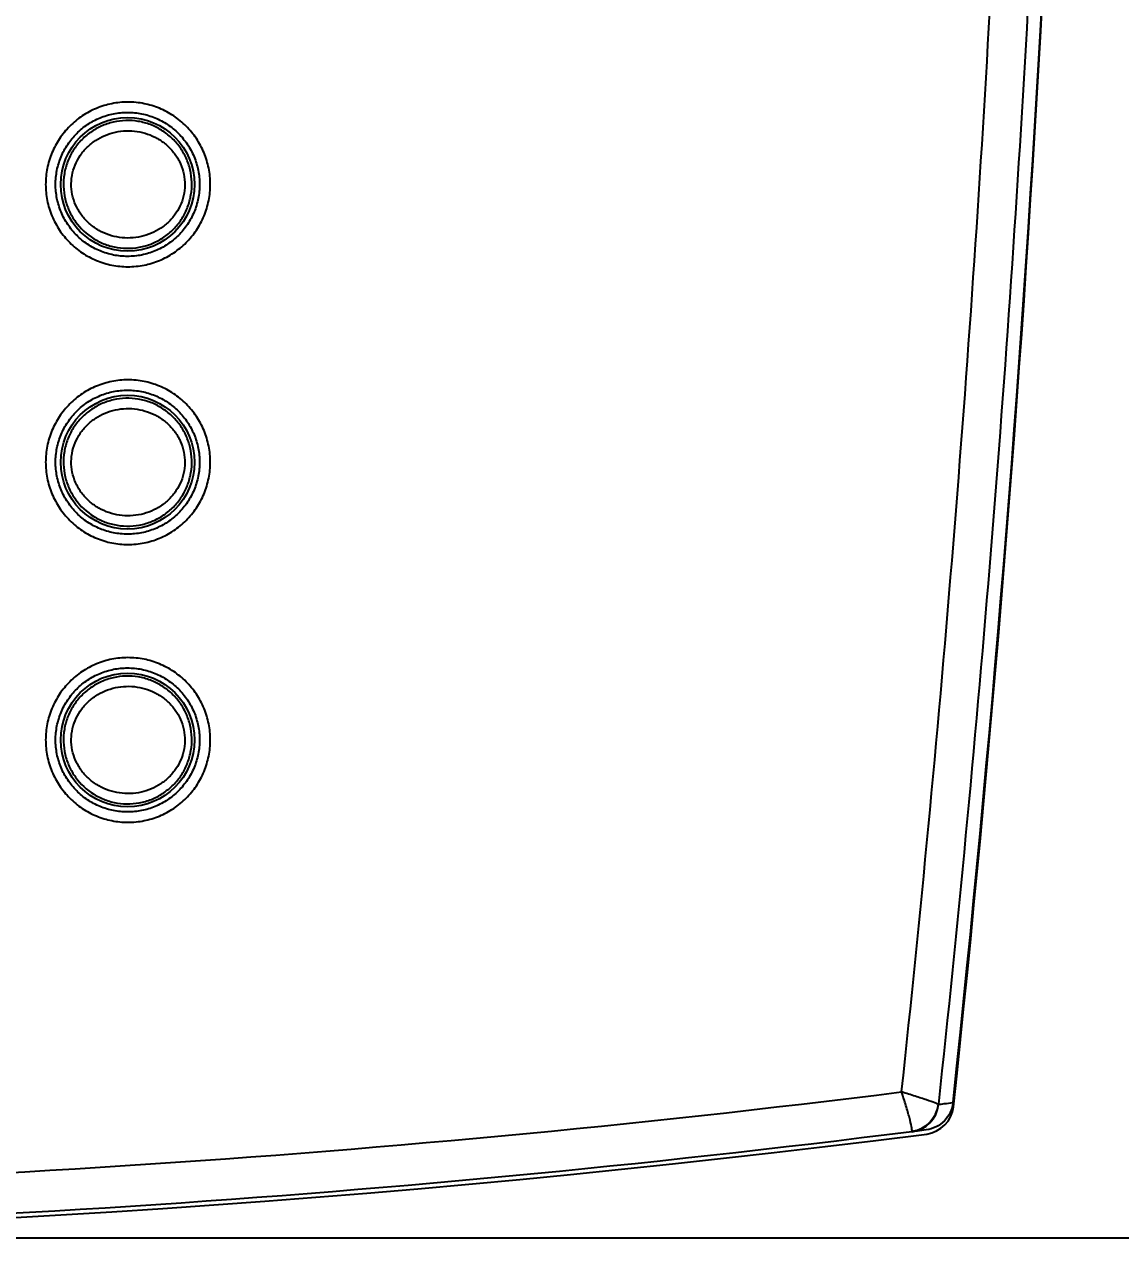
# Model space of a CAD drawing. Header units: millimetres. Extents: x 28 to 2364, y 8 to 1657.
# Drawn here: x 574.5 to 627.8, y 1157.4 to 1216.4 of the extents above; entities that cross this region are included whole.
import ezdxf

# ---------------------------------------------------------------- set-up
doc = ezdxf.new("R2010")
doc.units = ezdxf.units.MM
doc.layers.get('Defpoints').update_dxf_attribs({"linetype": 'CONTINUOUS'})
doc.layers.add('1LINE', color=7, linetype='CONTINUOUS')
doc.styles.add('Annotative', font='malgun.ttf')
doc.dimstyles.new('WOO', dxfattribs={"dimtxt": 20, "dimasz": 2, "dimexe": 1.25, "dimexo": 0.3, "dimgap": 1, "dimtad": 1, "dimdec": 1, "dimzin": 1, "dimdsep": 46, "dimtxsty": 'Annotative', "dimcen": 0, "dimclrd": 1, "dimclre": 1, "dimclrt": 2, "dimadec": 0, "dimazin": 0, "dimtfac": 1, "dimtdec": 1, "dimtofl": 0, "dimtmove": 0, "dimatfit": 3, "dimfxl": 0, "dimarcsym": 0})

# ---------------------------------------------------------------- blocks, each defined once
blk = doc.blocks.new('*D23')
at = {"layer": '1LINE', "color": 1, "lineweight": -2}
for p, q in [((539.371, 1277.259), (718.406, 1277.259)), ((717.156, 1275.259), (717.156, 1159.399)), ((539.354, 1157.399), (718.406, 1157.399))]:
    blk.add_line(p, q, dxfattribs=at)
at = {"layer": '1LINE', "color": 1}
for points in [[(716.822, 1275.259), (717.489, 1275.259), (717.156, 1277.259)], [(716.822, 1159.399), (717.489, 1159.399), (717.156, 1157.399)]]:
    blk.add_solid(points, dxfattribs=at)
at = {"layer": 'Defpoints', "color": 0}
for p in [(539.071, 1277.259), (539.054, 1157.399), (717.156, 1157.399)]:
    blk.add_point(p, dxfattribs=at)
at = {"layer": '1LINE', "color": 2, "insert": (705.768, 1217.329), "char_height": 20, "attachment_point": 5, "rotation": 90, "style": 'Annotative'}
blk.add_mtext('120', dxfattribs=at)

msp = doc.modelspace()

# ---------------------------------------------------------------- linework, layer by layer
at = {"layer": '1LINE'}
for centre in [(579.555, 1208.592), (579.555, 1195.092), (579.555, 1181.592)]:
    msp.add_circle(centre, 3.25, dxfattribs=at)
for centre, radius, start, end in [((-410.946, 1273.671), 1036.489, 353.913312, 359.71203), ((618.208, 1163.928), 1.5, 277.2702, 353.91331), ((539.054, 1784.389), 626.989, 262.7298, 277.2702)]:
    msp.add_arc(centre, radius, start, end, dxfattribs=at)
for centre, major_axis, ratio, start_param, end_param in [((-414.904, 1273.875), (-1040.448, 0), 0.996195, 3.035358, 3.136749), ((617.488, 1164.04), (-0.188, 1.488), 0.996028, 3.141593, 4.480829), ((617.481, 1164.045), (1.343, 0.667), 0.987162, 4.392641, 5.709669)]:
    msp.add_ellipse(centre, major_axis=major_axis, ratio=ratio, start_param=start_param, end_param=end_param, dxfattribs=at)
for points, knots in [([(624.869, 1268.643), (624.78, 1251.144), (624.243, 1233.66), (622.274, 1198.718), (620.843, 1181.283), (618.967, 1163.886)], [0, 0, 0, 0, 0.5, 0.5, 1, 1, 1, 1]), ([(617.179, 1164.486), (619.031, 1181.689), (620.446, 1198.928), (622.4, 1233.478), (622.938, 1250.767), (623.036, 1268.069)], [0, 0, 0, 0, 0.5, 0.5, 1, 1, 1, 1]), ([(575.572, 1208.592), (575.572, 1208.856), (575.598, 1209.116), (575.7, 1209.628), (575.777, 1209.882), (575.978, 1210.367), (576.101, 1210.597), (576.392, 1211.031), (576.561, 1211.237), (576.93, 1211.606), (577.132, 1211.772), (577.569, 1212.064), (577.802, 1212.188), (578.284, 1212.387), (578.536, 1212.464), (579.052, 1212.567), (579.311, 1212.592), (579.833, 1212.592), (580.098, 1212.566), (580.611, 1212.464), (580.86, 1212.389), (581.345, 1212.189), (581.579, 1212.064), (582.013, 1211.774), (582.215, 1211.609), (582.589, 1211.236), (582.755, 1211.034), (583.045, 1210.601), (583.17, 1210.367), (583.371, 1209.882), (583.447, 1209.633), (583.55, 1209.12), (583.576, 1208.855), (583.576, 1208.329), (583.55, 1208.064), (583.447, 1207.551), (583.371, 1207.302), (583.17, 1206.817), (583.045, 1206.583), (582.755, 1206.15), (582.589, 1205.948), (582.215, 1205.575), (582.013, 1205.41), (581.579, 1205.12), (581.345, 1204.995), (580.86, 1204.795), (580.611, 1204.72), (580.098, 1204.618), (579.833, 1204.592), (579.311, 1204.592), (579.052, 1204.618), (578.536, 1204.72), (578.284, 1204.797), (577.802, 1204.996), (577.569, 1205.12), (577.132, 1205.412), (576.93, 1205.578), (576.561, 1205.947), (576.392, 1206.153), (576.101, 1206.588), (575.978, 1206.817), (575.777, 1207.302), (575.7, 1207.556), (575.598, 1208.068), (575.572, 1208.328), (575.572, 1208.592)], [0, 0, 0, 0, 0.03125, 0.03125, 0.0625, 0.0625, 0.09375, 0.09375, 0.125, 0.125, 0.15625, 0.15625, 0.1875, 0.1875, 0.21875, 0.21875, 0.25, 0.25, 0.28125, 0.28125, 0.3125, 0.3125, 0.34375, 0.34375, 0.375, 0.375, 0.40625, 0.40625, 0.4375, 0.4375, 0.46875, 0.46875, 0.5, 0.5, 0.53125, 0.53125, 0.5625, 0.5625, 0.59375, 0.59375, 0.625, 0.625, 0.65625, 0.65625, 0.6875, 0.6875, 0.71875, 0.71875, 0.75, 0.75, 0.78125, 0.78125, 0.8125, 0.8125, 0.84375, 0.84375, 0.875, 0.875, 0.90625, 0.90625, 0.9375, 0.9375, 0.96875, 0.96875, 1, 1, 1, 1]), ([(576.055, 1208.592), (576.055, 1208.361), (576.077, 1208.133), (576.166, 1207.686), (576.234, 1207.463), (576.409, 1207.039), (576.517, 1206.838), (576.771, 1206.458), (576.919, 1206.278), (577.242, 1205.955), (577.418, 1205.81), (577.801, 1205.554), (578.005, 1205.446), (578.426, 1205.271), (578.646, 1205.204), (579.098, 1205.114), (579.325, 1205.092), (579.781, 1205.092), (580.013, 1205.115), (580.461, 1205.204), (580.68, 1205.27), (581.103, 1205.445), (581.308, 1205.554), (581.687, 1205.808), (581.864, 1205.952), (582.191, 1206.279), (582.336, 1206.456), (582.59, 1206.835), (582.7, 1207.039), (582.876, 1207.463), (582.942, 1207.682), (583.031, 1208.13), (583.055, 1208.362), (583.055, 1208.822), (583.031, 1209.054), (582.942, 1209.502), (582.876, 1209.721), (582.7, 1210.145), (582.59, 1210.349), (582.336, 1210.728), (582.191, 1210.906), (581.864, 1211.232), (581.687, 1211.376), (581.308, 1211.63), (581.103, 1211.739), (580.68, 1211.914), (580.461, 1211.98), (580.013, 1212.069), (579.781, 1212.092), (579.325, 1212.092), (579.098, 1212.07), (578.646, 1211.98), (578.426, 1211.913), (578.005, 1211.738), (577.801, 1211.63), (577.418, 1211.374), (577.242, 1211.229), (576.919, 1210.906), (576.771, 1210.726), (576.517, 1210.346), (576.409, 1210.145), (576.234, 1209.721), (576.166, 1209.498), (576.077, 1209.051), (576.055, 1208.823), (576.055, 1208.592)], [0, 0, 0, 0, 0.03125, 0.03125, 0.0625, 0.0625, 0.09375, 0.09375, 0.125, 0.125, 0.15625, 0.15625, 0.1875, 0.1875, 0.21875, 0.21875, 0.25, 0.25, 0.28125, 0.28125, 0.3125, 0.3125, 0.34375, 0.34375, 0.375, 0.375, 0.40625, 0.40625, 0.4375, 0.4375, 0.46875, 0.46875, 0.5, 0.5, 0.53125, 0.53125, 0.5625, 0.5625, 0.59375, 0.59375, 0.625, 0.625, 0.65625, 0.65625, 0.6875, 0.6875, 0.71875, 0.71875, 0.75, 0.75, 0.78125, 0.78125, 0.8125, 0.8125, 0.84375, 0.84375, 0.875, 0.875, 0.90625, 0.90625, 0.9375, 0.9375, 0.96875, 0.96875, 1, 1, 1, 1]), ([(576.482, 1209.103), (576.516, 1209.307), (576.57, 1209.503), (576.714, 1209.883), (576.806, 1210.067), (577.023, 1210.413), (577.148, 1210.573), (577.427, 1210.868), (577.583, 1211.004), (577.915, 1211.239), (578.091, 1211.34), (578.465, 1211.508), (578.661, 1211.573), (579.057, 1211.664), (579.262, 1211.691), (579.673, 1211.703), (579.875, 1211.688), (580.276, 1211.621), (580.476, 1211.567), (580.856, 1211.424), (581.037, 1211.334), (581.381, 1211.12), (581.544, 1210.995), (581.839, 1210.72), (581.973, 1210.569), (582.212, 1210.237), (582.313, 1210.062), (582.482, 1209.693), (582.549, 1209.497), (582.642, 1209.1), (582.669, 1208.898), (582.682, 1208.488), (582.668, 1208.282), (582.601, 1207.88), (582.548, 1207.682), (582.402, 1207.3), (582.311, 1207.119), (582.096, 1206.776), (581.97, 1206.613), (581.693, 1206.319), (581.542, 1206.186), (581.211, 1205.951), (581.033, 1205.848), (580.665, 1205.681), (580.472, 1205.615), (580.072, 1205.522), (579.871, 1205.495), (579.464, 1205.481), (579.256, 1205.494), (578.853, 1205.56), (578.656, 1205.612), (578.273, 1205.755), (578.087, 1205.846), (577.569, 1206.166), (577.264, 1206.45), (576.908, 1206.943), (576.804, 1207.121), (576.634, 1207.493), (576.568, 1207.685), (576.475, 1208.083), (576.447, 1208.289), (576.434, 1208.696), (576.448, 1208.899), (576.482, 1209.103)], [0, 0, 0, 0, 0.03125, 0.03125, 0.0625, 0.0625, 0.09375, 0.09375, 0.125, 0.125, 0.15625, 0.15625, 0.1875, 0.1875, 0.21875, 0.21875, 0.25, 0.25, 0.28125, 0.28125, 0.3125, 0.3125, 0.34375, 0.34375, 0.375, 0.375, 0.40625, 0.40625, 0.4375, 0.4375, 0.46875, 0.46875, 0.5, 0.5, 0.53125, 0.53125, 0.5625, 0.5625, 0.59375, 0.59375, 0.625, 0.625, 0.65625, 0.65625, 0.6875, 0.6875, 0.71875, 0.71875, 0.75, 0.75, 0.78125, 0.78125, 0.8125, 0.8125, 0.875, 0.875, 0.90625, 0.90625, 0.9375, 0.9375, 0.96875, 0.96875, 1, 1, 1, 1]), ([(576.856, 1209.021), (576.825, 1208.845), (576.813, 1208.67), (576.827, 1208.318), (576.853, 1208.14), (576.942, 1207.799), (577.004, 1207.635), (577.162, 1207.32), (577.258, 1207.17), (577.474, 1206.896), (577.597, 1206.769), (577.866, 1206.541), (578.01, 1206.441), (578.315, 1206.269), (578.478, 1206.196), (578.812, 1206.082), (578.983, 1206.042), (579.333, 1205.991), (579.512, 1205.981), (579.863, 1205.995), (580.038, 1206.017), (580.383, 1206.094), (580.551, 1206.147), (580.871, 1206.284), (581.027, 1206.368), (581.317, 1206.562), (581.451, 1206.671), (581.698, 1206.915), (581.811, 1207.051), (582.005, 1207.34), (582.087, 1207.494), (582.22, 1207.82), (582.27, 1207.991), (582.331, 1208.336), (582.343, 1208.515), (582.329, 1208.869), (582.303, 1209.042), (582.214, 1209.383), (582.151, 1209.55), (581.995, 1209.862), (581.9, 1210.01), (581.683, 1210.285), (581.563, 1210.41), (581.299, 1210.636), (581.155, 1210.737), (580.852, 1210.91), (580.694, 1210.981), (580.363, 1211.096), (580.189, 1211.139), (579.843, 1211.191), (579.667, 1211.202), (579.313, 1211.192), (579.136, 1211.17), (578.792, 1211.096), (578.622, 1211.043), (578.296, 1210.906), (578.141, 1210.823), (577.848, 1210.63), (577.71, 1210.518), (577.46, 1210.272), (577.348, 1210.138), (577.151, 1209.846), (577.068, 1209.689), (576.936, 1209.365), (576.887, 1209.197), (576.856, 1209.021)], [0, 0, 0, 0, 0.03125, 0.03125, 0.0625, 0.0625, 0.09375, 0.09375, 0.125, 0.125, 0.15625, 0.15625, 0.1875, 0.1875, 0.21875, 0.21875, 0.25, 0.25, 0.28125, 0.28125, 0.3125, 0.3125, 0.34375, 0.34375, 0.375, 0.375, 0.40625, 0.40625, 0.4375, 0.4375, 0.46875, 0.46875, 0.5, 0.5, 0.53125, 0.53125, 0.5625, 0.5625, 0.59375, 0.59375, 0.625, 0.625, 0.65625, 0.65625, 0.6875, 0.6875, 0.71875, 0.71875, 0.75, 0.75, 0.78125, 0.78125, 0.8125, 0.8125, 0.84375, 0.84375, 0.875, 0.875, 0.90625, 0.90625, 0.9375, 0.9375, 0.96875, 0.96875, 1, 1, 1, 1]), ([(575.572, 1195.092), (575.572, 1195.356), (575.598, 1195.616), (575.7, 1196.128), (575.777, 1196.382), (575.978, 1196.867), (576.101, 1197.097), (576.392, 1197.531), (576.561, 1197.737), (576.93, 1198.106), (577.132, 1198.272), (577.569, 1198.564), (577.802, 1198.688), (578.284, 1198.887), (578.536, 1198.964), (579.052, 1199.067), (579.311, 1199.092), (579.833, 1199.092), (580.098, 1199.066), (580.611, 1198.964), (580.86, 1198.889), (581.345, 1198.689), (581.579, 1198.564), (582.013, 1198.274), (582.215, 1198.109), (582.589, 1197.736), (582.755, 1197.534), (583.045, 1197.101), (583.17, 1196.867), (583.371, 1196.382), (583.447, 1196.133), (583.55, 1195.62), (583.576, 1195.355), (583.576, 1194.829), (583.55, 1194.564), (583.447, 1194.051), (583.371, 1193.802), (583.17, 1193.317), (583.045, 1193.083), (582.755, 1192.65), (582.589, 1192.448), (582.215, 1192.075), (582.013, 1191.91), (581.579, 1191.62), (581.345, 1191.495), (580.86, 1191.295), (580.611, 1191.22), (580.098, 1191.118), (579.833, 1191.092), (579.311, 1191.092), (579.052, 1191.118), (578.536, 1191.22), (578.284, 1191.297), (577.802, 1191.496), (577.569, 1191.62), (577.132, 1191.912), (576.93, 1192.078), (576.561, 1192.447), (576.392, 1192.653), (576.101, 1193.088), (575.978, 1193.317), (575.777, 1193.802), (575.7, 1194.056), (575.598, 1194.568), (575.572, 1194.828), (575.572, 1195.092)], [0, 0, 0, 0, 0.03125, 0.03125, 0.0625, 0.0625, 0.09375, 0.09375, 0.125, 0.125, 0.15625, 0.15625, 0.1875, 0.1875, 0.21875, 0.21875, 0.25, 0.25, 0.28125, 0.28125, 0.3125, 0.3125, 0.34375, 0.34375, 0.375, 0.375, 0.40625, 0.40625, 0.4375, 0.4375, 0.46875, 0.46875, 0.5, 0.5, 0.53125, 0.53125, 0.5625, 0.5625, 0.59375, 0.59375, 0.625, 0.625, 0.65625, 0.65625, 0.6875, 0.6875, 0.71875, 0.71875, 0.75, 0.75, 0.78125, 0.78125, 0.8125, 0.8125, 0.84375, 0.84375, 0.875, 0.875, 0.90625, 0.90625, 0.9375, 0.9375, 0.96875, 0.96875, 1, 1, 1, 1]), ([(576.055, 1195.092), (576.055, 1194.861), (576.077, 1194.633), (576.166, 1194.186), (576.234, 1193.963), (576.409, 1193.539), (576.517, 1193.338), (576.771, 1192.958), (576.919, 1192.778), (577.242, 1192.455), (577.418, 1192.31), (577.801, 1192.054), (578.005, 1191.946), (578.426, 1191.771), (578.646, 1191.704), (579.098, 1191.614), (579.325, 1191.592), (579.781, 1191.592), (580.013, 1191.615), (580.461, 1191.704), (580.68, 1191.77), (581.103, 1191.945), (581.308, 1192.054), (581.687, 1192.308), (581.864, 1192.452), (582.191, 1192.779), (582.336, 1192.956), (582.59, 1193.335), (582.7, 1193.539), (582.876, 1193.963), (582.942, 1194.182), (583.031, 1194.63), (583.055, 1194.862), (583.055, 1195.322), (583.031, 1195.554), (582.942, 1196.002), (582.876, 1196.221), (582.7, 1196.645), (582.59, 1196.849), (582.336, 1197.228), (582.191, 1197.406), (581.864, 1197.732), (581.687, 1197.876), (581.308, 1198.13), (581.103, 1198.239), (580.68, 1198.414), (580.461, 1198.48), (580.013, 1198.569), (579.781, 1198.592), (579.325, 1198.592), (579.098, 1198.57), (578.646, 1198.48), (578.426, 1198.413), (578.005, 1198.238), (577.801, 1198.13), (577.418, 1197.874), (577.242, 1197.729), (576.919, 1197.406), (576.771, 1197.226), (576.517, 1196.846), (576.409, 1196.645), (576.234, 1196.221), (576.166, 1195.998), (576.077, 1195.551), (576.055, 1195.323), (576.055, 1195.092)], [0, 0, 0, 0, 0.03125, 0.03125, 0.0625, 0.0625, 0.09375, 0.09375, 0.125, 0.125, 0.15625, 0.15625, 0.1875, 0.1875, 0.21875, 0.21875, 0.25, 0.25, 0.28125, 0.28125, 0.3125, 0.3125, 0.34375, 0.34375, 0.375, 0.375, 0.40625, 0.40625, 0.4375, 0.4375, 0.46875, 0.46875, 0.5, 0.5, 0.53125, 0.53125, 0.5625, 0.5625, 0.59375, 0.59375, 0.625, 0.625, 0.65625, 0.65625, 0.6875, 0.6875, 0.71875, 0.71875, 0.75, 0.75, 0.78125, 0.78125, 0.8125, 0.8125, 0.84375, 0.84375, 0.875, 0.875, 0.90625, 0.90625, 0.9375, 0.9375, 0.96875, 0.96875, 1, 1, 1, 1]), ([(576.482, 1195.603), (576.516, 1195.807), (576.57, 1196.003), (576.714, 1196.383), (576.806, 1196.567), (577.023, 1196.913), (577.148, 1197.073), (577.427, 1197.368), (577.583, 1197.504), (577.915, 1197.739), (578.091, 1197.84), (578.465, 1198.008), (578.661, 1198.073), (579.057, 1198.164), (579.262, 1198.191), (579.673, 1198.203), (579.875, 1198.188), (580.276, 1198.121), (580.476, 1198.067), (580.856, 1197.924), (581.037, 1197.834), (581.381, 1197.62), (581.544, 1197.495), (581.839, 1197.22), (581.973, 1197.069), (582.212, 1196.737), (582.313, 1196.562), (582.482, 1196.193), (582.549, 1195.997), (582.642, 1195.6), (582.669, 1195.398), (582.682, 1194.988), (582.668, 1194.782), (582.601, 1194.38), (582.548, 1194.182), (582.402, 1193.8), (582.311, 1193.619), (582.096, 1193.276), (581.97, 1193.113), (581.693, 1192.819), (581.542, 1192.686), (581.211, 1192.451), (581.033, 1192.348), (580.665, 1192.181), (580.472, 1192.115), (580.072, 1192.022), (579.871, 1191.995), (579.464, 1191.981), (579.256, 1191.994), (578.853, 1192.06), (578.656, 1192.112), (578.273, 1192.255), (578.087, 1192.346), (577.569, 1192.666), (577.264, 1192.95), (576.908, 1193.443), (576.804, 1193.621), (576.634, 1193.993), (576.568, 1194.185), (576.475, 1194.583), (576.447, 1194.789), (576.434, 1195.196), (576.448, 1195.399), (576.482, 1195.603)], [0, 0, 0, 0, 0.03125, 0.03125, 0.0625, 0.0625, 0.09375, 0.09375, 0.125, 0.125, 0.15625, 0.15625, 0.1875, 0.1875, 0.21875, 0.21875, 0.25, 0.25, 0.28125, 0.28125, 0.3125, 0.3125, 0.34375, 0.34375, 0.375, 0.375, 0.40625, 0.40625, 0.4375, 0.4375, 0.46875, 0.46875, 0.5, 0.5, 0.53125, 0.53125, 0.5625, 0.5625, 0.59375, 0.59375, 0.625, 0.625, 0.65625, 0.65625, 0.6875, 0.6875, 0.71875, 0.71875, 0.75, 0.75, 0.78125, 0.78125, 0.8125, 0.8125, 0.875, 0.875, 0.90625, 0.90625, 0.9375, 0.9375, 0.96875, 0.96875, 1, 1, 1, 1]), ([(576.856, 1195.521), (576.825, 1195.345), (576.813, 1195.17), (576.827, 1194.818), (576.853, 1194.64), (576.942, 1194.299), (577.004, 1194.135), (577.162, 1193.82), (577.258, 1193.67), (577.474, 1193.396), (577.597, 1193.269), (577.866, 1193.041), (578.01, 1192.941), (578.315, 1192.769), (578.478, 1192.696), (578.812, 1192.582), (578.983, 1192.542), (579.333, 1192.491), (579.512, 1192.481), (579.863, 1192.495), (580.038, 1192.517), (580.383, 1192.594), (580.551, 1192.647), (580.871, 1192.784), (581.027, 1192.868), (581.317, 1193.062), (581.451, 1193.171), (581.698, 1193.415), (581.811, 1193.551), (582.005, 1193.84), (582.087, 1193.994), (582.22, 1194.32), (582.27, 1194.491), (582.331, 1194.836), (582.343, 1195.015), (582.329, 1195.369), (582.303, 1195.542), (582.214, 1195.883), (582.151, 1196.05), (581.995, 1196.362), (581.9, 1196.51), (581.683, 1196.785), (581.563, 1196.91), (581.299, 1197.136), (581.155, 1197.237), (580.852, 1197.41), (580.694, 1197.481), (580.363, 1197.596), (580.189, 1197.639), (579.843, 1197.691), (579.667, 1197.702), (579.313, 1197.692), (579.136, 1197.67), (578.792, 1197.596), (578.622, 1197.543), (578.296, 1197.406), (578.141, 1197.323), (577.848, 1197.13), (577.71, 1197.018), (577.46, 1196.772), (577.348, 1196.638), (577.151, 1196.346), (577.068, 1196.189), (576.936, 1195.865), (576.887, 1195.697), (576.856, 1195.521)], [0, 0, 0, 0, 0.03125, 0.03125, 0.0625, 0.0625, 0.09375, 0.09375, 0.125, 0.125, 0.15625, 0.15625, 0.1875, 0.1875, 0.21875, 0.21875, 0.25, 0.25, 0.28125, 0.28125, 0.3125, 0.3125, 0.34375, 0.34375, 0.375, 0.375, 0.40625, 0.40625, 0.4375, 0.4375, 0.46875, 0.46875, 0.5, 0.5, 0.53125, 0.53125, 0.5625, 0.5625, 0.59375, 0.59375, 0.625, 0.625, 0.65625, 0.65625, 0.6875, 0.6875, 0.71875, 0.71875, 0.75, 0.75, 0.78125, 0.78125, 0.8125, 0.8125, 0.84375, 0.84375, 0.875, 0.875, 0.90625, 0.90625, 0.9375, 0.9375, 0.96875, 0.96875, 1, 1, 1, 1]), ([(575.572, 1181.592), (575.572, 1181.856), (575.598, 1182.116), (575.7, 1182.628), (575.777, 1182.882), (575.978, 1183.367), (576.101, 1183.597), (576.392, 1184.031), (576.561, 1184.237), (576.93, 1184.606), (577.132, 1184.772), (577.569, 1185.064), (577.802, 1185.188), (578.284, 1185.387), (578.536, 1185.464), (579.052, 1185.567), (579.311, 1185.592), (579.833, 1185.592), (580.098, 1185.566), (580.611, 1185.464), (580.86, 1185.389), (581.345, 1185.189), (581.579, 1185.064), (582.013, 1184.774), (582.215, 1184.609), (582.589, 1184.236), (582.755, 1184.034), (583.045, 1183.601), (583.17, 1183.367), (583.371, 1182.882), (583.447, 1182.633), (583.55, 1182.12), (583.576, 1181.855), (583.576, 1181.329), (583.55, 1181.064), (583.447, 1180.551), (583.371, 1180.302), (583.17, 1179.817), (583.045, 1179.583), (582.755, 1179.15), (582.589, 1178.948), (582.215, 1178.575), (582.013, 1178.41), (581.579, 1178.12), (581.345, 1177.995), (580.86, 1177.795), (580.611, 1177.72), (580.098, 1177.618), (579.833, 1177.592), (579.311, 1177.592), (579.052, 1177.618), (578.536, 1177.72), (578.284, 1177.797), (577.802, 1177.996), (577.569, 1178.12), (577.132, 1178.412), (576.93, 1178.578), (576.561, 1178.947), (576.392, 1179.153), (576.101, 1179.588), (575.978, 1179.817), (575.777, 1180.302), (575.7, 1180.556), (575.598, 1181.068), (575.572, 1181.328), (575.572, 1181.592)], [0, 0, 0, 0, 0.03125, 0.03125, 0.0625, 0.0625, 0.09375, 0.09375, 0.125, 0.125, 0.15625, 0.15625, 0.1875, 0.1875, 0.21875, 0.21875, 0.25, 0.25, 0.28125, 0.28125, 0.3125, 0.3125, 0.34375, 0.34375, 0.375, 0.375, 0.40625, 0.40625, 0.4375, 0.4375, 0.46875, 0.46875, 0.5, 0.5, 0.53125, 0.53125, 0.5625, 0.5625, 0.59375, 0.59375, 0.625, 0.625, 0.65625, 0.65625, 0.6875, 0.6875, 0.71875, 0.71875, 0.75, 0.75, 0.78125, 0.78125, 0.8125, 0.8125, 0.84375, 0.84375, 0.875, 0.875, 0.90625, 0.90625, 0.9375, 0.9375, 0.96875, 0.96875, 1, 1, 1, 1]), ([(576.055, 1181.592), (576.055, 1181.361), (576.077, 1181.133), (576.166, 1180.686), (576.234, 1180.463), (576.409, 1180.039), (576.517, 1179.838), (576.771, 1179.458), (576.919, 1179.278), (577.242, 1178.955), (577.418, 1178.81), (577.801, 1178.554), (578.005, 1178.446), (578.426, 1178.271), (578.646, 1178.204), (579.098, 1178.114), (579.325, 1178.092), (579.781, 1178.092), (580.013, 1178.115), (580.461, 1178.204), (580.68, 1178.27), (581.103, 1178.445), (581.308, 1178.554), (581.687, 1178.808), (581.864, 1178.952), (582.191, 1179.279), (582.336, 1179.456), (582.59, 1179.835), (582.7, 1180.039), (582.876, 1180.463), (582.942, 1180.682), (583.031, 1181.13), (583.055, 1181.362), (583.055, 1181.822), (583.031, 1182.054), (582.942, 1182.502), (582.876, 1182.721), (582.7, 1183.145), (582.59, 1183.349), (582.336, 1183.728), (582.191, 1183.906), (581.864, 1184.232), (581.687, 1184.376), (581.308, 1184.63), (581.103, 1184.739), (580.68, 1184.914), (580.461, 1184.98), (580.013, 1185.069), (579.781, 1185.092), (579.325, 1185.092), (579.098, 1185.07), (578.646, 1184.98), (578.426, 1184.913), (578.005, 1184.738), (577.801, 1184.63), (577.418, 1184.374), (577.242, 1184.229), (576.919, 1183.906), (576.771, 1183.726), (576.517, 1183.346), (576.409, 1183.145), (576.234, 1182.721), (576.166, 1182.498), (576.077, 1182.051), (576.055, 1181.823), (576.055, 1181.592)], [0, 0, 0, 0, 0.03125, 0.03125, 0.0625, 0.0625, 0.09375, 0.09375, 0.125, 0.125, 0.15625, 0.15625, 0.1875, 0.1875, 0.21875, 0.21875, 0.25, 0.25, 0.28125, 0.28125, 0.3125, 0.3125, 0.34375, 0.34375, 0.375, 0.375, 0.40625, 0.40625, 0.4375, 0.4375, 0.46875, 0.46875, 0.5, 0.5, 0.53125, 0.53125, 0.5625, 0.5625, 0.59375, 0.59375, 0.625, 0.625, 0.65625, 0.65625, 0.6875, 0.6875, 0.71875, 0.71875, 0.75, 0.75, 0.78125, 0.78125, 0.8125, 0.8125, 0.84375, 0.84375, 0.875, 0.875, 0.90625, 0.90625, 0.9375, 0.9375, 0.96875, 0.96875, 1, 1, 1, 1]), ([(576.482, 1182.103), (576.516, 1182.307), (576.57, 1182.503), (576.714, 1182.883), (576.806, 1183.067), (577.023, 1183.413), (577.148, 1183.573), (577.427, 1183.868), (577.583, 1184.004), (577.915, 1184.239), (578.091, 1184.34), (578.465, 1184.508), (578.661, 1184.573), (579.057, 1184.664), (579.262, 1184.691), (579.673, 1184.703), (579.875, 1184.688), (580.276, 1184.621), (580.476, 1184.567), (580.856, 1184.424), (581.037, 1184.334), (581.381, 1184.12), (581.544, 1183.995), (581.839, 1183.72), (581.973, 1183.569), (582.212, 1183.237), (582.313, 1183.062), (582.482, 1182.693), (582.549, 1182.497), (582.642, 1182.1), (582.669, 1181.898), (582.682, 1181.488), (582.668, 1181.282), (582.601, 1180.88), (582.548, 1180.682), (582.402, 1180.3), (582.311, 1180.119), (582.096, 1179.776), (581.97, 1179.613), (581.693, 1179.319), (581.542, 1179.186), (581.211, 1178.951), (581.033, 1178.848), (580.665, 1178.681), (580.472, 1178.615), (580.072, 1178.522), (579.871, 1178.495), (579.464, 1178.481), (579.256, 1178.494), (578.853, 1178.56), (578.656, 1178.612), (578.273, 1178.755), (578.087, 1178.846), (577.569, 1179.166), (577.264, 1179.45), (576.908, 1179.943), (576.804, 1180.121), (576.634, 1180.493), (576.568, 1180.685), (576.475, 1181.083), (576.447, 1181.289), (576.434, 1181.696), (576.448, 1181.899), (576.482, 1182.103)], [0, 0, 0, 0, 0.03125, 0.03125, 0.0625, 0.0625, 0.09375, 0.09375, 0.125, 0.125, 0.15625, 0.15625, 0.1875, 0.1875, 0.21875, 0.21875, 0.25, 0.25, 0.28125, 0.28125, 0.3125, 0.3125, 0.34375, 0.34375, 0.375, 0.375, 0.40625, 0.40625, 0.4375, 0.4375, 0.46875, 0.46875, 0.5, 0.5, 0.53125, 0.53125, 0.5625, 0.5625, 0.59375, 0.59375, 0.625, 0.625, 0.65625, 0.65625, 0.6875, 0.6875, 0.71875, 0.71875, 0.75, 0.75, 0.78125, 0.78125, 0.8125, 0.8125, 0.875, 0.875, 0.90625, 0.90625, 0.9375, 0.9375, 0.96875, 0.96875, 1, 1, 1, 1]), ([(576.856, 1182.021), (576.825, 1181.845), (576.813, 1181.67), (576.827, 1181.318), (576.853, 1181.14), (576.942, 1180.799), (577.004, 1180.635), (577.162, 1180.32), (577.258, 1180.17), (577.474, 1179.896), (577.597, 1179.769), (577.866, 1179.541), (578.01, 1179.441), (578.315, 1179.269), (578.478, 1179.196), (578.812, 1179.082), (578.983, 1179.042), (579.333, 1178.991), (579.512, 1178.981), (579.863, 1178.995), (580.038, 1179.017), (580.383, 1179.094), (580.551, 1179.147), (580.871, 1179.284), (581.027, 1179.368), (581.317, 1179.562), (581.451, 1179.671), (581.698, 1179.915), (581.811, 1180.051), (582.005, 1180.34), (582.087, 1180.494), (582.22, 1180.82), (582.27, 1180.991), (582.331, 1181.336), (582.343, 1181.515), (582.329, 1181.869), (582.303, 1182.042), (582.214, 1182.383), (582.151, 1182.55), (581.995, 1182.862), (581.9, 1183.01), (581.683, 1183.285), (581.563, 1183.41), (581.299, 1183.636), (581.155, 1183.737), (580.852, 1183.91), (580.694, 1183.981), (580.363, 1184.096), (580.189, 1184.139), (579.843, 1184.191), (579.667, 1184.202), (579.313, 1184.192), (579.136, 1184.17), (578.792, 1184.096), (578.622, 1184.043), (578.296, 1183.906), (578.141, 1183.823), (577.848, 1183.63), (577.71, 1183.518), (577.46, 1183.272), (577.348, 1183.138), (577.151, 1182.846), (577.068, 1182.689), (576.936, 1182.365), (576.887, 1182.197), (576.856, 1182.021)], [0, 0, 0, 0, 0.03125, 0.03125, 0.0625, 0.0625, 0.09375, 0.09375, 0.125, 0.125, 0.15625, 0.15625, 0.1875, 0.1875, 0.21875, 0.21875, 0.25, 0.25, 0.28125, 0.28125, 0.3125, 0.3125, 0.34375, 0.34375, 0.375, 0.375, 0.40625, 0.40625, 0.4375, 0.4375, 0.46875, 0.46875, 0.5, 0.5, 0.53125, 0.53125, 0.5625, 0.5625, 0.59375, 0.59375, 0.625, 0.625, 0.65625, 0.65625, 0.6875, 0.6875, 0.71875, 0.71875, 0.75, 0.75, 0.78125, 0.78125, 0.8125, 0.8125, 0.84375, 0.84375, 0.875, 0.875, 0.90625, 0.90625, 0.9375, 0.9375, 0.96875, 0.96875, 1, 1, 1, 1]), ([(539.055, 1159.603), (552.145, 1159.603), (565.2, 1160.012), (591.241, 1161.641), (604.227, 1162.86), (617.179, 1164.486)], [0, 0, 0, 0, 0.5, 0.5, 1, 1, 1, 1]), ([(617.684, 1162.576), (617.687, 1162.595), (617.686, 1162.623), (617.678, 1162.7), (617.67, 1162.748), (617.637, 1162.918), (617.602, 1163.067), (617.533, 1163.326), (617.508, 1163.418), (617.452, 1163.614), (617.421, 1163.717), (617.357, 1163.928), (617.324, 1164.037), (617.253, 1164.259), (617.216, 1164.374), (617.179, 1164.486)], [0, 0, 0, 0, 0.125, 0.125, 0.25, 0.25, 0.5, 0.5, 0.625, 0.625, 0.75, 0.75, 0.875, 0.875, 1, 1, 1, 1]), ([(618.967, 1163.886), (618.957, 1163.892), (618.937, 1163.901), (618.878, 1163.925), (618.838, 1163.94), (618.691, 1163.993), (618.555, 1164.04), (618.312, 1164.121), (618.225, 1164.15), (618.038, 1164.212), (617.937, 1164.244), (617.732, 1164.311), (617.626, 1164.345), (617.406, 1164.414), (617.292, 1164.451), (617.179, 1164.486)], [0, 0, 0, 0, 0.125, 0.125, 0.25, 0.25, 0.5, 0.5, 0.625, 0.625, 0.75, 0.75, 0.875, 0.875, 1, 1, 1, 1]), ([(619.678, 1163.97), (619.66, 1163.802), (619.615, 1163.641), (619.47, 1163.336), (619.375, 1163.199), (619.019, 1162.837), (618.707, 1162.683), (618.371, 1162.64)], [0, 0, 0, 0, 0.25, 0.25, 0.5, 0.5, 1, 1, 1, 1]), ([(618.973, 1163.881), (619.064, 1163.892), (619.154, 1163.904), (619.389, 1163.933), (619.534, 1163.952), (619.678, 1163.97)], [0, 0, 0, 0, 0.385026, 0.385026, 1, 1, 1, 1]), ([(617.676, 1162.552), (604.643, 1160.904), (591.574, 1159.668), (565.367, 1158.018), (552.229, 1157.603), (539.055, 1157.603)], [0, 0, 0, 0, 0.5, 0.5, 1, 1, 1, 1]), ([(618.371, 1162.64), (618.23, 1162.622), (618.089, 1162.604), (617.857, 1162.575), (617.766, 1162.563), (617.676, 1162.552)], [0, 0, 0, 0, 0.608573, 0.608573, 1, 1, 1, 1])]:
    msp.add_open_spline(points, degree=3, knots=knots, dxfattribs=at)
for points in [[(618.967, 1163.886), (618.969, 1163.882), (618.971, 1163.88), (618.973, 1163.881)], [(617.676, 1162.552), (617.679, 1162.552), (617.682, 1162.56), (617.684, 1162.576)]]:
    msp.add_open_spline(points, degree=3, dxfattribs=at)

# ---------------------------------------------------------------- dimensions: what is measured, and where the dimension line sits
dim = msp.add_linear_dim(base=(717.156, 1157.399), p1=(539.071, 1277.259), p2=(539.054, 1157.399), angle=90, text='120', dimstyle='WOO', override={"dimdec": 0}, dxfattribs=at)
dim.commit()
dim.dimension.update_dxf_attribs({"geometry": '*D23', "text_midpoint": (705.768, 1217.329)})

doc.saveas('drawing.dxf')
